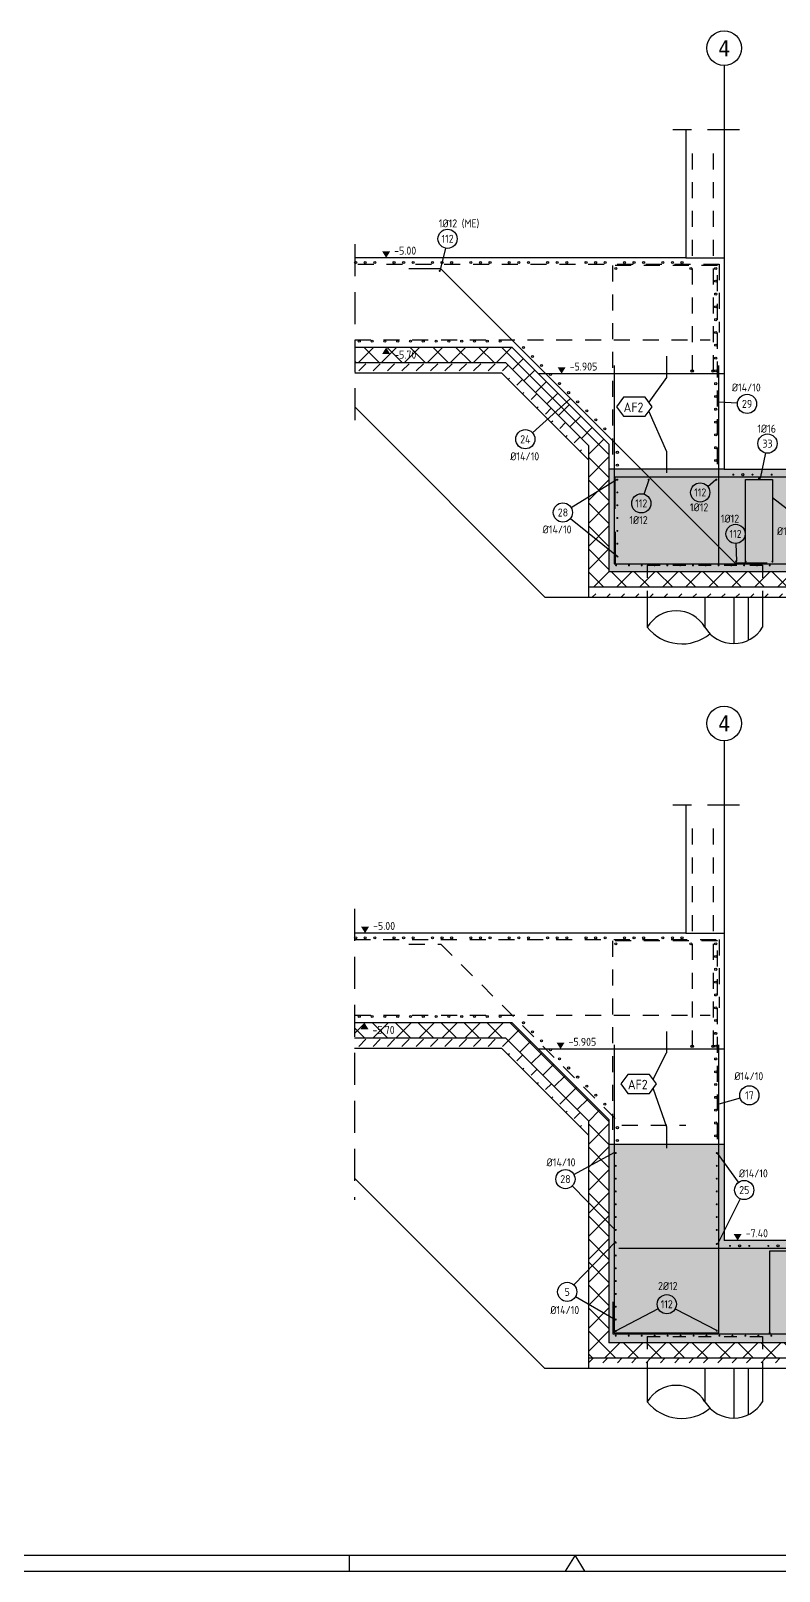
# Model space of a CAD drawing. Extents: x -13.2 to 53.1, y -36.8 to 21.9.
# Drawn here: x 12.98 to 18.83, y 0 to 12.03 of the extents above; entities that cross this region are included whole.
import ezdxf
from ezdxf.enums import TextEntityAlignment as Align

# ---------------------------------------------------------------- set-up
doc = ezdxf.new("R2010")
doc.units = 0
doc.header["$LTSCALE"] = 0.25
for name, pattern in [('AUSGEZOGEN', [1000.01, 1000, 0.01]), ('GESTRICHELT', [0.75, 0.5, -0.25]), ('GESTRICHELTX2', [1.5, 1, -0.5]), ('HIDDEN', [0.375, 0.25, -0.125]), ('VERDECKTX2', [0.75, 0.5, -0.25])]:
    doc.linetypes.add(name, pattern=pattern)
for name, color, linetype in [('ACHSEN', 7, 'Continuous'), ('AFB', 7, 'Continuous'), ('AFU', 7, 'Continuous'), ('BETON', 7, 'Continuous'), ('grau_mittel', 7, 'Continuous'), ('HILFE', 7, 'Continuous'), ('koten', 7, 'Continuous'), ('RAHMEN', 7, 'Continuous'), ('RND', 7, 'Continuous'), ('SFP_Achsen', 7, 'Continuous'), ('SFP_Dämmung', 7, 'Continuous'), ('SFP_Hilfe', 7, 'Continuous'), ('TEXT', 7, 'Continuous'), ('Verbau', 7, 'Continuous')]:
    doc.layers.add(name, color=color, linetype=linetype)
doc.styles.add('helv', font='tahoma.ttf')
doc.styles.add('txt', font='isocp.shx')
doc.linetypes.add('AFU_50K', pattern='A,0.15,["/",Standard,S=0.2,R=0,X=-0.01,Y=-0.1],0.07,["/",Standard,S=0.2,R=0,X=-0.01,Y=-0.1],0.15', length=0.37)
doc.linetypes.add('AFU_50L', pattern='A,0.75,["/",Standard,S=0.2,R=0,X=-0.01,Y=-0.1],0.07,["/",Standard,S=0.2,R=0,X=-0.01,Y=-0.1],0.75', length=1.57)
doc.linetypes.add('AFU_50M', pattern='A,0.45,["/",Standard,S=0.2,R=0,X=-0.01,Y=-0.1],0.07,["/",Standard,S=0.2,R=0,X=-0.01,Y=-0.1],0.45', length=0.97)

# ---------------------------------------------------------------- blocks, each defined once
blk = doc.blocks.new('okrd_o')
at = {"layer": 'koten', "color": 7, "linetype": 'Continuous'}
blk.add_solid([(-0.125, 0.202), (0.125, 0.202), (0, 0)], dxfattribs=at)
at = {"layer": 'koten', "style": 'txt'}
blk.add_attdef('OKRD', (0.25, 0.1), '', height=0.25, dxfattribs=at)
blk = doc.blocks.new('okrd_u')
at = {"layer": 'koten', "color": 7, "linetype": 'Continuous'}
blk.add_solid([(-0.125, -0.202), (0.125, -0.202), (0, 0)], dxfattribs=at)
at = {"layer": 'koten', "style": 'txt'}
blk.add_attdef('OKRD', (0.25, -0.35), '', height=0.25, dxfattribs=at)
blk = doc.blocks.new('RND_HIN')
at = {"layer": 'RND', "color": 7, "linetype": 'Continuous'}
blk.add_circle((0, 0), 0.3, dxfattribs=at)
at = {"layer": 'RND', "color": 7, "linetype": 'Continuous', "style": 'txt'}
blk.add_attdef('POSI', text='', height=0.25, dxfattribs=at).set_placement((0, 0), align=Align.MIDDLE)
blk = doc.blocks.new('A0-19-0')
at = {"color": 7, "linetype": 'Continuous'}
for p, q in [((68.95, 0.5), (68.64, 0)), ((69.26, 0), (68.95, 0.5))]:
    blk.add_line(p, q, dxfattribs=at)
at = {"layer": 'RAHMEN', "color": 5}
blk.add_line((2, 0.5), (137.4, 0.5), dxfattribs=at)
at = {"layer": 'RAHMEN', "color": 7}
blk.add_line((61.9, 0), (61.9, 0.5), dxfattribs=at)
at = {"layer": 'RAHMEN'}
blk.add_line((0, 0), (137.9, 0), dxfattribs=at)

msp = doc.modelspace()

# ---------------------------------------------------------------- hatches: boundary and pattern name
at = {"layer": 'grau_mittel'}
for points in [[(18.402, 8.6062), (17.502, 8.6062), (17.502, 7.8062), (22.402, 7.8062), (22.402, 8.6062), (22.002, 8.6062)], [(21.012, 2.5327), (22.402, 2.5327), (22.402, 3.3327), (22.002, 3.3327), (20.162, 3.3327), (19.862, 3.3327), (19.862, 2.5827), (18.402, 2.5827), (18.402, 3.3327), (17.502, 3.3327), (17.502, 1.7827), (20.262, 1.7827)]]:
    msp.add_hatch(color=61, dxfattribs=at).paths.add_polyline_path(points)
at = {"layer": 'SFP_Dämmung', "linetype": 'AUSGEZOGEN'}
h = msp.add_hatch(dxfattribs=at)
h.set_pattern_fill('ANSI37', color=171, scale=0.04, angle=-180, double=1)
h.paths.add_polyline_path([(17.502, 8.8012), (16.747, 9.5562), (15.5159, 9.5562), (15.5159, 9.4362), (16.6972, 9.4362), (17.342, 8.7915), (17.342, 7.6862), (22.562, 7.6862), (22.562, 8.6812), (23.5133, 8.6812), (23.5133, 8.8012), (22.402, 8.8012), (22.402, 7.8062), (17.502, 7.8062)])
h.paths.add_polyline_path([(20.1925, 7.7046), (20.4057, 7.7046), (20.4057, 7.7928), (20.1925, 7.7928)], flags=24)
h.paths.add_polyline_path([(23.0123, 8.6989), (23.2707, 8.6989), (23.2707, 8.7913), (23.0123, 8.7913)], flags=24)
h.paths.add_polyline_path([(15.8187, 9.4545), (16.0232, 9.4545), (16.0232, 9.5428), (15.8187, 9.5428)], flags=24)
h = msp.add_hatch(dxfattribs=at)
h.set_pattern_fill('ANSI37', color=171, scale=0.04, angle=-180, double=1)
h.paths.add_polyline_path([(17.502, 3.5277), (16.747, 4.2827), (15.5142, 4.2827), (15.5142, 4.1627), (16.6972, 4.1627), (17.342, 3.518), (17.342, 1.6627), (20.3117, 1.6627), (21.0617, 2.4127), (22.562, 2.4127), (22.562, 3.4077), (23.4458, 3.4077), (23.4458, 3.5277), (22.402, 3.5277), (22.402, 2.5327), (21.012, 2.5327), (20.262, 1.7827), (17.502, 1.7827)])
h.paths.add_polyline_path([(15.6491, 4.181), (15.8536, 4.181), (15.8536, 4.2693), (15.6491, 4.2693)], flags=24)
h.paths.add_polyline_path([(19.0313, 1.6835), (19.236, 1.6835), (19.236, 1.7726), (19.0313, 1.7726)], flags=24)
h.paths.add_polyline_path([(22.1088, 2.431), (22.322, 2.431), (22.322, 2.5193), (22.1088, 2.5193)], flags=24)
h.paths.add_polyline_path([(23.1632, 3.4253), (23.4216, 3.4253), (23.4216, 3.5178), (23.1632, 3.5178)], flags=24)
at = {"layer": 'SFP_Hilfe', "linetype": 'AUSGEZOGEN'}
h = msp.add_hatch(dxfattribs=at)
h.set_pattern_fill('DASH', color=171, scale=0.025, angle=-135, double=1)
h.paths.add_polyline_path([(16.6972, 9.4362), (15.5159, 9.4362), (15.5159, 9.3562), (16.6641, 9.3562), (17.342, 8.6784), (17.342, 8.7915)])
h.paths.add_polyline_path([(22.562, 7.6862), (17.342, 7.6862), (17.342, 7.6062), (22.562, 7.6062)])
h.paths.add_polyline_path([(23.5133, 8.6812), (22.562, 8.6812), (22.562, 8.6012), (23.5133, 8.6012)])
h = msp.add_hatch(dxfattribs=at)
h.set_pattern_fill('DASH', color=171, scale=0.025, angle=-135, double=1)
h.paths.add_polyline_path([(16.6972, 4.1627), (15.5142, 4.1627), (15.5142, 4.0827), (16.6641, 4.0827), (17.342, 3.4049), (17.342, 3.518)])
h.paths.add_polyline_path([(21.0948, 2.3327), (22.562, 2.3327), (22.562, 2.4127), (21.0617, 2.4127), (20.3117, 1.6627), (17.342, 1.6627), (17.342, 1.5827), (20.3448, 1.5827)])
h.paths.add_polyline_path([(23.4458, 3.4077), (22.562, 3.4077), (22.562, 3.3277), (23.4458, 3.3277)])

# ---------------------------------------------------------------- linework, layer by layer
at = {"layer": 'ACHSEN', "color": 140, "linetype": 'AUSGEZOGEN'}
for p, q in [((18.402, 11.7586), (18.402, 10.5743)), ((18.402, 6.4851), (18.402, 5.3049))]:
    msp.add_line(p, q, dxfattribs=at)
at = {"layer": 'AFB', "color": 1, "linetype": 'AUSGEZOGEN'}
for p, q in [((17.952, 9.4882), (17.952, 9.3212)), ((17.952, 8.7432), (17.952, 8.5762)), ((17.952, 4.2147), (17.952, 4.0477)), ((17.952, 3.4697), (17.952, 3.3027))]:
    msp.add_line(p, q, dxfattribs=at)
at = {"layer": 'AFB', "color": 102, "linetype": 'AUSGEZOGEN'}
for p, q in [((17.952, 9.3212), (17.8133, 9.1304)), ((17.8133, 9.0565), (17.952, 8.7432)), ((17.8468, 3.8419), (17.952, 4.0477)), ((17.8468, 3.768), (17.952, 3.4697))]:
    msp.add_line(p, q, dxfattribs=at)
at = {"layer": 'AFB', "color": 1, "linetype": 'AUSGEZOGEN'}
for points in [[(17.6154, 9.1673), (17.5612, 9.0934), (17.6154, 9.0195), (17.7862, 9.0195), (17.8404, 9.0934), (17.7862, 9.1673)], [(17.6489, 3.8789), (17.5946, 3.805), (17.6489, 3.7311), (17.8197, 3.7311), (17.8739, 3.805), (17.8197, 3.8789)]]:
    msp.add_lwpolyline(points, close=True, dxfattribs=at)
at = {"layer": 'AFU', "color": 8, "linetype": 'AFU_50K'}
for p, q in [((18.102, 10.2562), (18.402, 10.2562)), ((18.102, 4.9827), (18.402, 4.9827))]:
    msp.add_line(p, q, dxfattribs=at)
at = {"layer": 'AFU', "color": 8, "linetype": 'AFU_50M'}
for p, q in [((18.402, 9.3512), (16.952, 9.3512)), ((18.402, 4.0777), (16.952, 4.0777))]:
    msp.add_line(p, q, dxfattribs=at)
at = {"layer": 'AFU', "color": 8, "linetype": 'AFU_50L'}
for p, q in [((18.402, 8.6062), (17.502, 8.6062)), ((18.402, 3.3327), (17.502, 3.3327))]:
    msp.add_line(p, q, dxfattribs=at)
at = {"layer": 'BETON', "color": 6, "linetype": 'AUSGEZOGEN'}
for p, q in [((18.102, 11.2562), (18.102, 10.2562)), ((18.402, 11.2562), (18.402, 8.6062)), ((18.102, 10.2562), (15.5159, 10.2562)), ((16.747, 9.5562), (15.5159, 9.5562)), ((17.502, 8.8012), (16.747, 9.5562)), ((17.502, 8.8012), (17.502, 7.8062)), ((18.402, 8.6062), (22.002, 8.6062)), ((17.502, 7.8062), (22.402, 7.8062)), ((18.102, 5.9827), (18.102, 4.9827)), ((18.402, 5.9827), (18.402, 2.5827)), ((18.102, 4.9827), (15.5142, 4.9827)), ((16.747, 4.2827), (15.5142, 4.2827)), ((17.502, 3.5277), (16.747, 4.2827)), ((17.502, 3.5277), (17.502, 1.7827)), ((19.862, 2.5827), (18.402, 2.5827)), ((20.262, 1.7827), (17.502, 1.7827))]:
    msp.add_line(p, q, dxfattribs=at)
at = {"layer": 'HILFE', "color": 102, "linetype": 'GESTRICHELTX2'}
for p, q in [((18.5215, 11.2562), (18.002, 11.2562)), ((15.5159, 10.3634), (15.5159, 8.8939)), ((18.5212, 5.9827), (18.002, 5.9827)), ((15.5142, 5.1721), (15.5142, 2.9003))]:
    msp.add_line(p, q, dxfattribs=at)
at = {"layer": 'HILFE', "color": 102, "linetype": 'AUSGEZOGEN'}
for p, q in [((16.6972, 9.4362), (15.5159, 9.4362)), ((17.342, 8.7915), (16.6972, 9.4362)), ((16.6641, 9.3562), (15.5159, 9.3562)), ((17.342, 8.6784), (16.6641, 9.3562)), ((17.002, 7.6062), (15.5159, 9.0923)), ((17.342, 8.7915), (17.342, 7.6062)), ((17.002, 7.6062), (22.562, 7.6062)), ((17.342, 7.6862), (22.562, 7.6862)), ((16.6972, 4.1627), (15.5142, 4.1627)), ((17.342, 3.518), (16.6972, 4.1627)), ((16.6641, 4.0827), (15.5142, 4.0827)), ((17.342, 3.4049), (16.6641, 4.0827)), ((17.342, 3.518), (17.342, 1.6627)), ((15.5142, 3.0705), (17.002, 1.5827)), ((17.342, 1.5827), (17.002, 1.5827)), ((20.3117, 1.6627), (17.342, 1.6627)), ((17.342, 1.6627), (17.342, 1.5827)), ((20.3448, 1.5827), (17.342, 1.5827))]:
    msp.add_line(p, q, dxfattribs=at)
at = {"layer": 'RND', "color": 102, "linetype": 'AUSGEZOGEN'}
for p, q in [((16.2241, 10.3319), (16.1812, 10.152)), ((16.9046, 8.8898), (17.2013, 9.1584)), ((18.5064, 9.1202), (18.362, 9.1289)), ((18.7255, 8.7322), (18.6839, 8.5333)), ((17.2066, 8.3067), (17.5665, 8.5268)), ((17.7785, 8.4099), (17.8167, 8.5241)), ((18.2736, 8.4716), (18.3379, 8.5241)), ((18.8945, 8.2927), (18.7796, 8.3829)), ((17.2012, 8.2208), (17.5749, 7.9219)), ((18.4944, 8.0256), (18.4999, 7.8865)), ((18.5275, 3.6952), (18.362, 3.6472)), ((17.2281, 3.0976), (17.5478, 3.2712)), ((18.5153, 3.0371), (18.3507, 3.2642)), ((17.2146, 3.0082), (17.5551, 2.6606)), ((18.5262, 2.9091), (18.3507, 2.5526)), ((17.2285, 2.2353), (17.5566, 2.5738)), ((17.2414, 2.1442), (17.5566, 1.9638)), ((17.8873, 2.05), (17.5526, 1.8746)), ((18.0202, 2.0499), (18.3471, 1.8785))]:
    msp.add_line(p, q, dxfattribs=at)
at = {"layer": 'RND', "color": 7, "linetype": 'VERDECKTX2'}
for points in [[(18.152, 11.0721), (18.152, 9.3721)], [(18.3152, 11.0721), (18.3152, 9.3721)]]:
    msp.add_lwpolyline(points, dxfattribs=at)
at = {"layer": 'RND', "color": 7, "linetype": 'GESTRICHELT'}
for points in [[(15.5403, 10.2075), (18.3633, 10.2075), (18.3633, 9.6736)], [(18.3504, 8.6462), (18.3504, 10.1962), (17.5304, 10.1962), (17.5304, 8.6462)], [(15.5159, 9.6162), (18.2937, 9.6162)], [(18.152, 5.7986), (18.152, 4.0986)], [(18.3152, 5.7986), (18.3152, 4.0986)], [(15.5142, 4.934), (18.3633, 4.934), (18.3633, 4.4001)], [(15.9396, 4.8966), (16.1896, 4.8966), (17.6038, 3.4824), (18.1038, 3.4824)], [(18.3504, 3.3727), (18.3504, 4.9227), (17.5304, 4.9227), (17.5304, 3.3727)], [(15.5159, 4.3427), (18.2937, 4.3427)]]:
    msp.add_lwpolyline(points, dxfattribs=at)
at = {"layer": 'RND', "color": 1, "linetype": 'AUSGEZOGEN'}
for points in [[(18.7377, 7.872), (18.4877, 7.872), (16.1896, 10.1701), (15.9396, 10.1701)], [(17.542, 9.4162), (17.542, 7.8662), (18.362, 7.8662), (18.362, 9.4162)], [(17.5501, 8.2962), (17.5501, 8.5462), (22.3701, 8.5462), (22.3701, 8.2962)], [(18.5696, 7.8843), (18.5696, 8.5251), (18.7796, 8.5251), (18.7796, 7.8843)], [(17.5501, 8.1162), (17.5501, 7.8662), (22.3701, 7.8662), (22.3701, 8.1162)], [(17.542, 4.111), (17.542, 1.861), (18.362, 1.861), (18.362, 4.111)], [(17.5338, 2.1027), (17.5338, 1.8527), (20.239, 1.8527), (21.6391, 3.2528), (21.8891, 3.2528)], [(17.5804, 2.5227), (20.8304, 2.5227)], [(18.7583, 1.8608), (18.7583, 2.5015), (18.9683, 2.5015), (18.9683, 1.8608)]]:
    msp.add_lwpolyline(points, dxfattribs=at)
at = {"layer": 'RND', "color": 7, "linetype": 'AUSGEZOGEN', "const_width": 0.008}
for points in [[(16.1758, 10.1541, 1), (16.1838, 10.1541, 1)], [(18.4697, 8.563, 1), (18.4777, 8.563, 1)], [(18.6197, 8.563, 1), (18.6277, 8.563, 1)], [(18.6706, 8.5331, 1), (18.6786, 8.5331, 1)], [(18.7697, 8.563, 1), (18.7777, 8.563, 1)], [(17.5637, 8.5241, 1), (17.5717, 8.5241, 1)], [(17.5637, 8.4241, 1), (17.5717, 8.4241, 1)], [(17.8087, 8.5241, 1), (17.8167, 8.5241, 1)], [(18.3379, 8.5241, 1), (18.3459, 8.5241, 1)], [(17.5637, 8.3241, 1), (17.5717, 8.3241, 1)], [(17.5637, 8.2241, 1), (17.5717, 8.2241, 1)], [(17.5637, 8.1241, 1), (17.5717, 8.1241, 1)], [(17.5637, 8.0241, 1), (17.5717, 8.0241, 1)], [(17.5544, 7.855, 1), (17.5624, 7.855, 1)], [(17.5637, 7.9241, 1), (17.5717, 7.9241, 1)], [(17.6544, 7.855, 1), (17.6624, 7.855, 1)], [(17.7544, 7.855, 1), (17.7624, 7.855, 1)], [(17.8544, 7.855, 1), (17.8624, 7.855, 1)], [(17.9544, 7.855, 1), (17.9624, 7.855, 1)], [(18.0544, 7.855, 1), (18.0624, 7.855, 1)], [(18.1544, 7.855, 1), (18.1624, 7.855, 1)], [(18.2544, 7.855, 1), (18.2624, 7.855, 1)], [(18.3544, 7.855, 1), (18.3624, 7.855, 1)], [(18.4544, 7.855, 1), (18.4624, 7.855, 1)], [(18.4919, 7.8865, 1), (18.4999, 7.8865, 1)], [(18.5544, 7.855, 1), (18.5624, 7.855, 1)], [(18.5656, 7.8843, 1), (18.5736, 7.8843, 1)], [(18.6544, 7.855, 1), (18.6624, 7.855, 1)], [(18.7544, 7.855, 1), (18.7624, 7.855, 1)], [(18.7756, 7.8843, 1), (18.7836, 7.8843, 1)], [(17.5597, 3.2654, -1), (17.5517, 3.2654, -1)], [(18.3489, 3.2654, -1), (18.3409, 3.2654, -1)], [(17.5597, 3.1654, -1), (17.5517, 3.1654, -1)], [(18.3489, 3.1654, -1), (18.3409, 3.1654, -1)], [(17.5597, 3.0654, -1), (17.5517, 3.0654, -1)], [(18.3489, 3.0654, -1), (18.3409, 3.0654, -1)], [(17.5597, 2.9654, -1), (17.5517, 2.9654, -1)], [(18.3489, 2.9654, -1), (18.3409, 2.9654, -1)], [(17.5597, 2.8654, -1), (17.5517, 2.8654, -1)], [(17.5597, 2.7654, -1), (17.5517, 2.7654, -1)], [(18.3489, 2.8654, -1), (18.3409, 2.8654, -1)], [(18.3489, 2.7654, -1), (18.3409, 2.7654, -1)], [(17.5597, 2.6654, -1), (17.5517, 2.6654, -1)], [(18.3489, 2.6654, -1), (18.3409, 2.6654, -1)], [(17.5597, 2.5654, -1), (17.5517, 2.5654, -1)], [(18.3489, 2.5544, -1), (18.3409, 2.5544, -1)], [(18.4521, 2.5405, -1), (18.4441, 2.5405, -1)], [(18.6021, 2.5405, -1), (18.5941, 2.5405, -1)], [(18.7521, 2.5405, -1), (18.7441, 2.5405, -1)], [(17.5597, 2.4654, -1), (17.5517, 2.4654, -1)], [(17.5597, 2.3654, -1), (17.5517, 2.3654, -1)], [(17.5597, 2.2654, -1), (17.5517, 2.2654, -1)], [(17.5597, 2.1654, -1), (17.5517, 2.1654, -1)], [(17.5597, 2.0654, -1), (17.5517, 2.0654, -1)], [(17.5597, 1.9654, -1), (17.5517, 1.9654, -1)], [(17.5597, 1.875, -1), (17.5517, 1.875, -1)], [(17.5597, 1.8387, -1), (17.5517, 1.8387, -1)], [(17.661, 1.8387, -1), (17.653, 1.8387, -1)], [(17.7622, 1.8387, -1), (17.7542, 1.8387, -1)], [(17.8634, 1.8387, -1), (17.8554, 1.8387, -1)], [(17.9646, 1.8387, -1), (17.9566, 1.8387, -1)], [(18.0659, 1.8387, -1), (18.0579, 1.8387, -1)], [(18.1671, 1.8387, -1), (18.1591, 1.8387, -1)], [(18.2683, 1.8387, -1), (18.2603, 1.8387, -1)], [(18.3489, 1.8774, -1), (18.3409, 1.8774, -1)], [(18.3695, 1.8387, -1), (18.3615, 1.8387, -1)], [(18.4708, 1.8387, -1), (18.4628, 1.8387, -1)], [(18.572, 1.8387, -1), (18.564, 1.8387, -1)], [(18.6732, 1.8387, -1), (18.6652, 1.8387, -1)], [(18.7543, 1.8608, 1), (18.7623, 1.8608, 1)], [(18.7745, 1.8387, -1), (18.7665, 1.8387, -1)]]:
    msp.add_lwpolyline(points, format="xyb", close=True, dxfattribs=at)
at = {"layer": 'RND', "color": 7, "linetype": 'AUSGEZOGEN'}
for centre, radius in [((15.5231, 10.2199), 0.008), ((15.6731, 10.2199), 0.008), ((15.8231, 10.2199), 0.008), ((15.9731, 10.2199), 0.008), ((16.1231, 10.2199), 0.008), ((16.2731, 10.2199), 0.008), ((16.4231, 10.2199), 0.008), ((16.5731, 10.2199), 0.008), ((16.7231, 10.2199), 0.008), ((16.8731, 10.2199), 0.008), ((17.0231, 10.2199), 0.008), ((17.1731, 10.2199), 0.008), ((17.3231, 10.2199), 0.008), ((17.4731, 10.2199), 0.008), ((17.6231, 10.2199), 0.008), ((17.7731, 10.2199), 0.008), ((17.9231, 10.2199), 0.008), ((18.0731, 10.2199), 0.008), ((17.5558, 10.1735), 0.008), ((18.1418, 10.1735), 0.008), ((18.3363, 10.1735), 0.008), ((18.3363, 10.0735), 0.008), ((18.3363, 9.9735), 0.008), ((18.3363, 9.8735), 0.008), ((18.3363, 9.7735), 0.008), ((18.3363, 9.6735), 0.008), ((15.5517, 9.6053), 0.008), ((15.6517, 9.6053), 0.008), ((15.7517, 9.6053), 0.008), ((15.8517, 9.6053), 0.008), ((15.9517, 9.6053), 0.008), ((16.0517, 9.6053), 0.008), ((16.1517, 9.6053), 0.008), ((16.2517, 9.6053), 0.008), ((16.3517, 9.6053), 0.008), ((16.4517, 9.6053), 0.008), ((16.5517, 9.6053), 0.008), ((16.6517, 9.6053), 0.008), ((16.8337, 9.5567), 0.008), ((18.3363, 9.5735), 0.008), ((16.9044, 9.486), 0.008), ((16.9751, 9.4153), 0.008), ((18.3363, 9.4735), 0.008), ((17.0458, 9.3446), 0.008), ((17.1165, 9.2739), 0.008), ((18.152, 9.3721), 0.01), ((18.3152, 9.3721), 0.01), ((18.3363, 9.3735), 0.008), ((18.3363, 9.2735), 0.008), ((17.1872, 9.2032), 0.008), ((18.3363, 9.1735), 0.008), ((17.2579, 9.1325), 0.008), ((17.3286, 9.0617), 0.008), ((18.3363, 9.0735), 0.008), ((17.3993, 8.991), 0.008), ((17.4701, 8.9203), 0.008), ((18.3363, 8.9735), 0.008), ((18.3363, 8.8735), 0.008), ((18.3363, 8.7735), 0.008), ((17.5677, 8.7372), 0.008), ((18.3363, 8.6735), 0.008), ((17.5677, 8.6372), 0.008), ((18.5487, 8.563), 0.008), ((15.5231, 4.9464), 0.008), ((15.6731, 4.9464), 0.008), ((15.8231, 4.9464), 0.008), ((15.9731, 4.9464), 0.008), ((16.1231, 4.9464), 0.008), ((16.2731, 4.9464), 0.008), ((16.4231, 4.9464), 0.008), ((16.5731, 4.9464), 0.008), ((16.7231, 4.9464), 0.008), ((16.8731, 4.9464), 0.008), ((17.0231, 4.9464), 0.008), ((17.1731, 4.9464), 0.008), ((17.3231, 4.9464), 0.008), ((17.4731, 4.9464), 0.008), ((17.6231, 4.9464), 0.008), ((17.7731, 4.9464), 0.008), ((17.9231, 4.9464), 0.008), ((18.0731, 4.9464), 0.008), ((17.5558, 4.9), 0.008), ((18.1418, 4.9), 0.008), ((18.3363, 4.9), 0.008), ((18.3363, 4.8), 0.008), ((18.3363, 4.7), 0.008), ((18.3363, 4.6), 0.008), ((18.3363, 4.5), 0.008), ((15.5517, 4.3318), 0.008), ((15.6517, 4.3318), 0.008), ((15.7517, 4.3318), 0.008), ((15.8517, 4.3318), 0.008), ((15.9517, 4.3318), 0.008), ((16.0517, 4.3318), 0.008), ((16.1517, 4.3318), 0.008), ((16.2517, 4.3318), 0.008), ((16.3517, 4.3318), 0.008), ((16.4517, 4.3318), 0.008), ((16.5517, 4.3318), 0.008), ((16.6517, 4.3318), 0.008), ((18.3363, 4.4), 0.008), ((16.8337, 4.2832), 0.008), ((16.9044, 4.2125), 0.008), ((18.3363, 4.3), 0.008), ((16.9751, 4.1418), 0.008), ((18.152, 4.0986), 0.01), ((18.3152, 4.0986), 0.01), ((18.3363, 4.2), 0.008), ((18.3363, 4.1), 0.008), ((17.0458, 4.0711), 0.008), ((17.1165, 4.0004), 0.008), ((18.3363, 4), 0.008), ((17.1872, 3.9296), 0.008), ((17.2579, 3.8589), 0.008), ((18.3363, 3.9), 0.008), ((17.3286, 3.7882), 0.008), ((18.3363, 3.8), 0.008), ((17.3993, 3.7175), 0.008), ((17.4701, 3.6468), 0.008), ((18.3363, 3.7), 0.008), ((18.3363, 3.6), 0.008), ((18.3363, 3.5), 0.008), ((17.5677, 3.4636), 0.008), ((17.5677, 3.3636), 0.008), ((18.3363, 3.4), 0.008), ((18.5231, 2.5405), 0.008), ((18.8231, 2.5405), 0.008)]:
    msp.add_circle(centre, radius, dxfattribs=at)
at = {"layer": 'RND', "color": 102, "linetype": 'AUSGEZOGEN'}
for centre in [(15.5981, 10.2199), (15.8981, 10.2199), (16.1981, 10.2199), (16.4981, 10.2199), (16.7981, 10.2199), (17.0981, 10.2199), (17.3981, 10.2199), (17.6981, 10.2199), (17.9981, 10.2199), (15.5981, 4.9464), (15.8981, 4.9464), (16.1981, 4.9464), (16.4981, 4.9464), (16.7981, 4.9464), (17.0981, 4.9464), (17.3981, 4.9464), (17.6981, 4.9464), (17.9981, 4.9464)]:
    msp.add_circle(centre, 0.008, dxfattribs=at)
at = {"layer": 'SFP_Achsen', "color": 7, "linetype": 'AUSGEZOGEN'}
for centre in [(18.402, 11.8939), (18.402, 6.6204)]:
    msp.add_circle(centre, 0.1352, dxfattribs=at)
at = {"layer": 'Verbau', "color": 171, "linetype": 'HIDDEN'}
for p, q in [((17.802, 7.8562), (17.802, 7.6062)), ((17.802, 7.8562), (18.702, 7.8562)), ((18.702, 7.8562), (18.702, 7.6062)), ((17.802, 1.8327), (17.802, 1.5827)), ((17.802, 1.8327), (18.702, 1.8327)), ((18.702, 1.8327), (18.702, 1.5827))]:
    msp.add_line(p, q, dxfattribs=at)
at = {"layer": 'Verbau', "color": 171}
for p, q in [((17.802, 7.6062), (17.802, 7.372)), ((18.252, 7.6062), (18.252, 7.372)), ((18.477, 7.6062), (18.477, 7.2443, -0.0411)), ((18.5895, 7.6062), (18.5895, 7.2697, -0.0329)), ((18.702, 7.6062), (18.702, 7.372)), ((17.802, 1.5827), (17.802, 1.3236)), ((18.252, 1.5827), (18.252, 1.3236)), ((18.477, 1.5827), (18.477, 1.196, -0.0411)), ((18.5895, 1.5827), (18.5895, 1.2214, -0.0329)), ((18.702, 1.5827), (18.702, 1.3236))]:
    msp.add_line(p, q, dxfattribs=at)
for centre, radius, start, end in [((18.027, 7.2375), 0.2621, 30.86482, 149.13518), ((18.0716, 7.5851), 0.3437, 218.32437, 309.81071), ((18.477, 7.5064), 0.2621, 210.86482, 329.13518), ((18.027, 1.1892), 0.2621, 30.86482, 149.13518), ((18.0716, 1.5368), 0.3437, 218.32437, 309.81071), ((18.477, 1.4581), 0.2621, 210.86482, 329.13518)]:
    msp.add_arc(centre, radius, start, end, dxfattribs=at)

# ---------------------------------------------------------------- block references
at = {"layer": 'koten', "color": 7, "linetype": 'AUSGEZOGEN', "xscale": 0.25, "yscale": 0.25, "zscale": 0.25}
for name, p, values in [('okrd_o', (15.7615, 10.2562), {'OKRD': '-5.00'}), ('okrd_u', (15.7615, 9.5562), {'OKRD': '-5.70'}), ('okrd_o', (17.1323, 9.3512), {'OKRD': '-5.905'})]:
    msp.add_blockref(name, p, dxfattribs=at).add_auto_attribs(values)
at = {"layer": 'koten', "color": 191, "linetype": 'AUSGEZOGEN', "xscale": 0.25, "yscale": 0.25, "zscale": 0.25}
for name, p, values in [('okrd_o', (15.5966, 4.9827), {'OKRD': '-5.00'}), ('okrd_u', (15.592, 4.2827), {'OKRD': '-5.70'}), ('okrd_o', (17.124, 4.0777), {'OKRD': '-5.905'}), ('okrd_o', (18.5076, 2.5827), {'OKRD': '-7.40'})]:
    msp.add_blockref(name, p, dxfattribs=at).add_auto_attribs(values)
at = {"layer": 'RAHMEN', "color": 5, "linetype": 'AUSGEZOGEN', "xscale": 0.25, "yscale": 0.25, "zscale": 0.25}
msp.add_blockref('A0-19-0', (0, 0), dxfattribs=at)
at = {"layer": 'RND', "color": 7, "linetype": 'AUSGEZOGEN', "xscale": 0.25, "yscale": 0.25, "zscale": 0.25}
for p, values in [((16.2415, 10.4049), {'POSI': '112'}), ((18.5813, 9.1157), {'POSI': '29'}), ((16.849, 8.8395), {'POSI': '24'}), ((18.7409, 8.8056), {'POSI': '33'}), ((18.2155, 8.4242), {'POSI': '112'}), ((17.1426, 8.2676), {'POSI': '28'}), ((17.7547, 8.3388), {'POSI': '112'}), ((18.4914, 8.1006), {'POSI': '112'}), ((18.5995, 3.7161), {'POSI': '17'}), ((17.1622, 3.0618), {'POSI': '28'}), ((18.5593, 2.9764), {'POSI': '25'}), ((17.1763, 2.1814), {'POSI': '5'}), ((17.9537, 2.0848), {'POSI': '112'})]:
    msp.add_blockref('RND_HIN', p, dxfattribs=at).add_auto_attribs(values)

# ---------------------------------------------------------------- texts
at = {"layer": 'AFB', "color": 7, "linetype": 'AUSGEZOGEN', "style": 'txt'}
for p in [(17.6165, 9.051), (17.6499, 3.7626)]:
    msp.add_text('AF2', height=0.075, dxfattribs=at).set_placement(p)
at = {"layer": 'SFP_Achsen', "color": 6, "linetype": 'AUSGEZOGEN', "style": 'helv'}
for p in [(18.3566, 11.8308), (18.3566, 6.5573)]:
    msp.add_text('4', height=0.125, dxfattribs=at).set_placement(p)
at = {"layer": 'TEXT', "color": 7, "linetype": 'AUSGEZOGEN', "style": 'txt'}
for s, p in [('1%%C12 (ME)', (16.173, 10.4939)), ('%%C14/10', (18.4623, 9.2124)), ('1%%C16', (18.6617, 8.8908)), ('%%C14/10', (16.7314, 8.6749)), ('1%%C12', (18.1352, 8.2768)), ('1%%C12', (17.6621, 8.1769)), ('1%%C12', (18.3765, 8.1881)), ('%%C14/10', (16.984, 8.1039)), ('%%C14/60', (18.8151, 8.0904)), ('%%C14/10', (18.4819, 3.8344)), ('%%C14/10', (17.015, 3.1615)), ('%%C14/10', (18.5177, 3.0754)), ('2%%C12', (17.8858, 2.1961)), ('%%C14/10', (17.0441, 2.0079))]:
    msp.add_text(s, height=0.0625, dxfattribs=at).set_placement(p)

doc.saveas('drawing.dxf')
